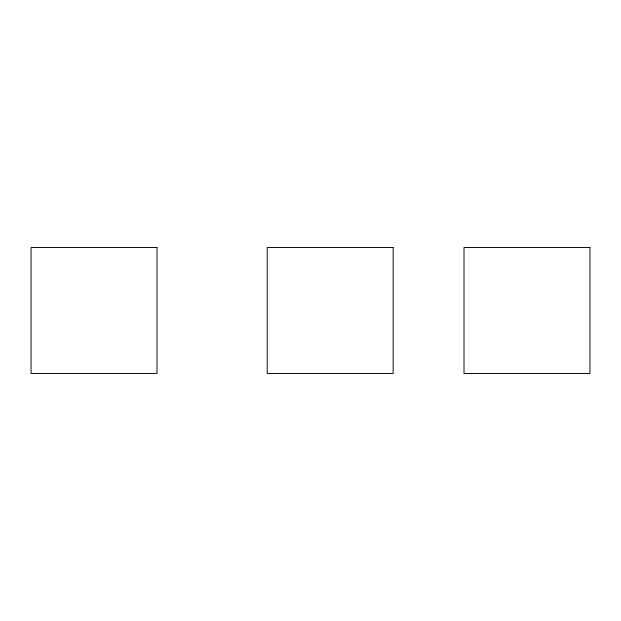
<?xml version="1.0" encoding="UTF-8"?>
<svg xmlns="http://www.w3.org/2000/svg" width="621" height="621" viewBox="0 0 621 621"><rect width="100%" height="100%" fill="white"/><g stroke="black" fill="none" stroke-linecap="round" stroke-linejoin="round"><path stroke-width="0.93" d="M156.997 247.523L31.05 247.523L31.05 373.477L156.997 373.477L156.997 247.523M393.155 247.523L267.209 247.523L267.209 373.477L393.155 373.477L393.155 247.523M589.95 247.523L464.003 247.523L464.003 373.477L589.95 373.477L589.95 247.523"/></g></svg>
